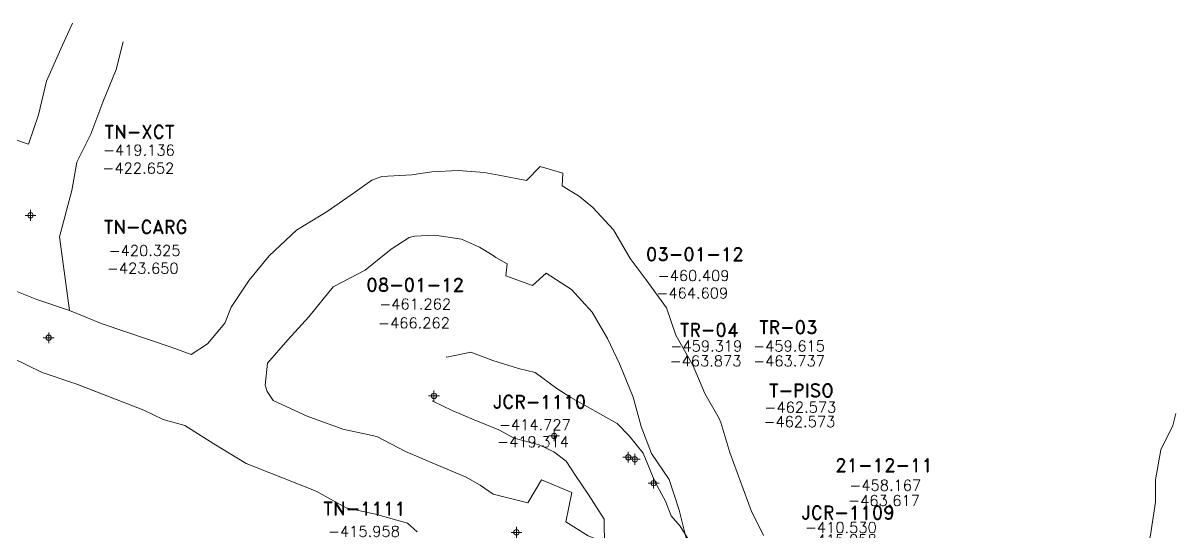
# Model space of a CAD drawing. Extents: x -47776 to 11079, y 0 to 10209.
# Drawn here: x 10709.2 to 10816.5, y 9894.7 to 9942.1 of the extents above; entities that cross this region are included whole.
import ezdxf
from ezdxf.enums import TextEntityAlignment as Align

# ---------------------------------------------------------------- set-up
doc = ezdxf.new("R2010")
doc.units = 0
doc.header["$MEASUREMENT"] = 0
doc.header["$PDMODE"] = 34
doc.header["$PDSIZE"] = 0.5
for name, color, linetype in [('MARGEN', 7, 'Continuous'), ('R-480-7804-NW-FIC', 240, 'Continuous'), ('R-480-7804-NW-SCR', 240, 'Continuous'), ('R-480-7855-NE-SCR', 7, 'Continuous'), ('R-480-7855-NE-SCR2', 7, 'Continuous')]:
    doc.layers.add(name, color=color, linetype=linetype)
doc.styles.add('ROMAND', font='ROMAND.SHX')
doc.styles.add('ROMANS', font='ROMANS.SHX', dxfattribs={"width": 2.5})

# ---------------------------------------------------------------- blocks, each defined once
blk = doc.blocks.new('F2')
at = {"lineweight": 0}
blk.add_point((0, 0), dxfattribs=at)
at = {"lineweight": 0, "style": 'ROMAND'}
for tag, height, p in [('NOMBRE', 1.25, (0.2, 6.62)), ('CIELO', 1, (0.14, 4.62)), ('PISO', 1, (0.14, 3.25))]:
    blk.add_attdef(tag, text='', height=height, dxfattribs=at).set_placement(p, align=Align.CENTER)
at = {"lineweight": 0, "style": 'ROMANS', "flags": 1}
for tag, p in [('MINA', (-0.07, -3.26)), ('LOCALIZACION', (-0.07, -4.93)), ('ESTRUCTURA', (-0.07, -6.62)), ('NIVEL', (-0.07, -8.29)), ('OBRA', (-0.07, -10.12)), ('FECHA', (-0.07, -11.79)), ('ATRAS', (-0.07, -13.48)), ('TOPOGRAFO', (2.67, -15.3))]:
    blk.add_attdef(tag, text='', height=1.25, dxfattribs=at).set_placement(p, align=Align.CENTER)

msp = doc.modelspace()

# ---------------------------------------------------------------- linework, layer by layer
at = {"layer": 'MARGEN', "linetype": 'Continuous', "lineweight": 0}
msp.add_polyline3d([(10758.57, 9902.17, -464.99), (10759.74, 9901.28, -464.21), (10760.6, 9899.95, -464.17), (10761.76, 9898.22, -463.85), (10763.25, 9895.88, -463.52), (10763.28, 9893.32, -463.2)], dxfattribs=at)
at = {"layer": 'R-480-7804-NW-SCR', "color": 240, "linetype": 'Continuous', "lineweight": 0}
for points in [[(10713.78, 9942.09, -416.21), (10712.67, 9939.69, -416.8), (10711.34, 9936.68, -417.15), (10710.59, 9933.55, -417.67), (10709.67, 9930.82, -418.22), (10709.67, 9930.82, -418.22), (10709.67, 9930.82, -418.22)], [(10713.78, 9942.09, -420.21), (10712.67, 9939.69, -420.7), (10711.34, 9936.68, -421.15), (10710.59, 9933.55, -421.67), (10709.67, 9930.82, -422.22), (10709.67, 9930.82, -422.22), (10709.67, 9930.82, -422.22)], [(10718.47, 9940.34, -416.21), (10717.83, 9937.76, -416.8), (10716.58, 9934.72, -417.15), (10715.46, 9931.73, -417.67), (10714.17, 9929.13, -418.22), (10713.72, 9926.49, -417.91), (10712.55, 9922.17, -419.34)], [(10718.47, 9940.34, -420.21), (10717.83, 9937.76, -420.7), (10716.58, 9934.72, -421.15), (10715.46, 9931.73, -421.67), (10714.17, 9929.13, -422.22), (10713.72, 9926.49, -422.11), (10712.55, 9922.17, -423.44)], [(10700.1, 9934.63, -415.64), (10705.04, 9932.96, -416.63), (10707.04, 9931.7, -416.84), (10709.67, 9930.82, -418.22), (10709.67, 9930.82, -418.22), (10709.67, 9930.82, -418.22)], [(10700.1, 9934.63, -420.94), (10705.04, 9932.96, -421.13), (10707.04, 9931.7, -421.44), (10709.67, 9930.82, -422.22), (10709.67, 9930.82, -422.22), (10709.67, 9930.82, -422.22)], [(10712.55, 9922.17, -419.34), (10712.55, 9922.17, -419.34), (10712.55, 9922.17, -419.34), (10712.55, 9922.17, -419.34), (10712.55, 9922.17, -419.34), (10713.5, 9915.32, -420.09)], [(10712.55, 9922.17, -423.44), (10712.55, 9922.17, -423.44), (10712.55, 9922.17, -423.44), (10712.55, 9922.17, -423.44), (10712.55, 9922.17, -423.44), (10713.5, 9915.32, -423.99)], [(10701.25, 9920.78, -420.46), (10704.9, 9919, -420.52), (10707.51, 9917.52, -420.42), (10710.46, 9916.33, -420.3), (10713.5, 9915.32, -420.09), (10716.54, 9914.08, -419.86), (10716.63, 9914.04, -419.85), (10722.95, 9911.91, -419.08)], [(10701.25, 9920.78, -425.06), (10704.9, 9919, -425.02), (10707.51, 9917.52, -424.62), (10710.46, 9916.33, -424.3), (10713.5, 9915.32, -423.99), (10716.54, 9914.08, -423.86), (10716.54, 9914.08, -423.86), (10722.95, 9911.91, -423.88)], [(10701.95, 9914.11, -420.46), (10701.95, 9914.11, -420.46), (10705.29, 9912.49, -420.42), (10708.08, 9910.93, -420.3), (10710.95, 9909.55, -420.09), (10714.08, 9908.5, -419.86), (10714.17, 9908.46, -419.85), (10720.42, 9906.03, -419.08)], [(10701.95, 9914.11, -425.06), (10701.95, 9914.11, -425.06), (10705.29, 9912.49, -424.62), (10708.08, 9910.93, -424.3), (10710.95, 9909.55, -423.99), (10714.08, 9908.5, -423.86), (10714.08, 9908.5, -423.86), (10720.42, 9906.03, -423.88)], [(10722.95, 9911.91, -419.08), (10724.81, 9911.22, -419.1)], [(10722.95, 9911.91, -423.88), (10724.81, 9911.22, -423.8)], [(10732.45, 9906.95, -418.06), (10735.6, 9905.49, -417.47), (10738.95, 9904.27, -416.86), (10742.1, 9903.57, -415.91), (10744.78, 9902.18, -416.29)], [(10732.45, 9906.95, -422.56), (10735.6, 9905.49, -422.27), (10738.95, 9904.27, -421.76), (10742.1, 9903.57, -421.21), (10744.78, 9902.18, -421.29)], [(10720.42, 9906.03, -419.08), (10722.2, 9905.16, -419.1), (10724.23, 9904.61, -418.7), (10726.94, 9902.9, -418.45), (10729.93, 9901.07, -418.06), (10733.15, 9899.8, -417.47), (10736.46, 9898.48, -416.86), (10739.26, 9896.95, -415.91), (10741.98, 9896.34, -416.29)], [(10720.42, 9906.03, -423.88), (10722.2, 9905.16, -423.8), (10724.23, 9904.61, -423.7), (10726.94, 9902.9, -423.15), (10729.93, 9901.07, -422.56), (10733.15, 9899.8, -422.27), (10736.46, 9898.48, -421.76), (10739.26, 9896.95, -421.21), (10741.98, 9896.34, -421.29)], [(10744.78, 9902.18, -416.29), (10747.7, 9900.95, -415.65), (10750.43, 9899.81, -414.94), (10751.45, 9899.2, -414.94), (10751.71, 9899.06, -414.89), (10752.94, 9898.23, -415.04), (10756.17, 9897.4, -414.78), (10757.42, 9899.54, -414.51), (10760.24, 9898.36, -414.45), (10759.69, 9895.64, -414.3)], [(10744.78, 9902.18, -421.29), (10747.7, 9900.95, -421.05), (10750.43, 9899.81, -420.34), (10751.45, 9899.2, -420.14), (10751.71, 9899.06, -420.09), (10752.94, 9898.23, -419.94), (10756.17, 9897.4, -419.38), (10757.42, 9899.54, -419.21), (10760.24, 9898.36, -419.15), (10759.69, 9895.64, -418.7)], [(10741.98, 9896.34, -416.29), (10744.97, 9895.5, -415.65), (10745.84, 9894.7, -416.42)], [(10741.98, 9896.34, -421.29), (10744.97, 9895.5, -421.05), (10745.84, 9894.7, -420.42)], [(10759.69, 9895.64, -414.3), (10759.69, 9895.64, -414.3), (10761.76, 9894.33, -413.19), (10765.15, 9892.99, -412.62), (10768.74, 9891.89, -412.04), (10772.32, 9891, -411.57), (10775.35, 9890.58, -411.63), (10778.06, 9889.42, -411.29), (10781.06, 9887.91, -410.17), (10782.99, 9886.43, -410.24)], [(10759.69, 9895.64, -418.7), (10759.69, 9895.64, -418.7), (10761.76, 9894.33, -418.29), (10765.15, 9892.99, -417.62), (10768.74, 9891.89, -416.84), (10772.32, 9891, -416.27), (10775.35, 9890.58, -415.83), (10778.06, 9889.42, -415.49), (10781.06, 9887.91, -414.97), (10782.99, 9886.43, -414.54)]]:
    msp.add_polyline3d(points, dxfattribs=at)
at = {"layer": 'R-480-7855-NE-SCR', "linetype": 'Continuous', "lineweight": 0}
for points in [[(10753.45, 9927.92, -419.12), (10753.45, 9927.92, -419.12), (10752.1, 9928.17, -419.33), (10749.68, 9928.35, -418.23), (10747.22, 9928.23, -419.07), (10745.35, 9927.94, -418.96), (10742.57, 9927.8, -418.54), (10742.57, 9927.8, -418.54)], [(10753.45, 9927.92, -424.72), (10753.45, 9927.92, -424.72), (10752.1, 9928.17, -424.93), (10749.68, 9928.35, -423.63), (10747.22, 9928.23, -424.27), (10745.35, 9927.94, -423.96), (10742.57, 9927.8, -423.84), (10742.57, 9927.8, -423.84)], [(10767.16, 9918.16, -426.31), (10765.67, 9920.15, -425.99), (10764.14, 9922.82, -425.49), (10762.21, 9924.92, -425.29), (10760.96, 9925.93, -424.7), (10760.71, 9926.1, -424.62), (10759.35, 9926.94, -424.63), (10759.43, 9928.12, -424.62), (10757.32, 9928.72, -424.64), (10756.04, 9927.44, -424.65), (10753.45, 9927.92, -424.72)], [(10767.16, 9918.16, -421.31), (10765.67, 9920.15, -421.29), (10764.14, 9922.82, -420.49), (10762.21, 9924.92, -420.39), (10760.96, 9925.93, -419.6), (10760.71, 9926.1, -419.62), (10759.35, 9926.94, -419.33), (10759.43, 9928.12, -419.32), (10757.32, 9928.72, -419.34), (10756.04, 9927.44, -419.25), (10753.45, 9927.92, -419.12)], [(10742.57, 9927.8, -418.54), (10741.63, 9927.47, -419.09), (10740.01, 9926.3, -418.43), (10737.48, 9924.53, -418.67), (10734.61, 9922.79, -418.39), (10732.07, 9920.42, -418.11), (10730.2, 9918.13, -418.37), (10728.53, 9915.62, -418.04), (10727.94, 9914.15, -418.84), (10726.34, 9912.22, -418.83), (10724.81, 9911.22, -419.1)], [(10742.57, 9927.8, -423.84), (10741.63, 9927.47, -423.99), (10740.01, 9926.3, -423.83), (10737.48, 9924.53, -423.47), (10734.61, 9922.79, -423.09), (10732.07, 9920.42, -422.81), (10730.2, 9918.13, -422.67), (10728.53, 9915.62, -422.54), (10727.94, 9914.15, -422.59), (10726.34, 9912.22, -422.58), (10724.81, 9911.22, -423.8)], [(10745.12, 9922.11, -419.09), (10745.12, 9922.11, -419.09), (10743.45, 9921.02, -418.43), (10741.02, 9919.08, -418.67), (10738.05, 9917.51, -418.39), (10735.78, 9914.72, -418.11), (10733.8, 9912.6, -418.37), (10731.91, 9910.42, -418.04), (10731.7, 9908.37, -418.84), (10731.89, 9907.79, -418.83), (10732.45, 9906.95, -418.06)], [(10745.12, 9922.11, -423.99), (10745.12, 9922.11, -423.99), (10743.45, 9921.02, -423.83), (10741.02, 9919.08, -423.47), (10738.05, 9917.51, -423.09), (10735.78, 9914.72, -422.81), (10733.8, 9912.6, -422.67), (10731.91, 9910.42, -422.54), (10731.7, 9908.37, -422.59), (10731.89, 9907.79, -422.58), (10732.45, 9906.95, -422.56)], [(10751.66, 9921.23, -419.25), (10751.66, 9921.23, -419.25), (10751.66, 9921.23, -419.25), (10749.99, 9921.96, -418.23), (10747.51, 9922.34, -419.07), (10745.62, 9922.25, -418.96), (10745.12, 9922.11, -419.09), (10745.12, 9922.11, -419.09)], [(10751.66, 9921.23, -424.65), (10751.66, 9921.23, -424.65), (10751.66, 9921.23, -424.65), (10749.99, 9921.96, -423.63), (10747.51, 9922.34, -424.27), (10745.62, 9922.25, -423.96), (10745.12, 9922.11, -423.99), (10745.12, 9922.11, -423.99)], [(10762.16, 9915.17, -425.99), (10760.22, 9917.27, -425.49), (10757.88, 9918.8, -425.29), (10756.59, 9917.65, -424.7), (10754.11, 9918.55, -424.62), (10754.22, 9919.67, -424.63), (10753.19, 9920.27, -424.62), (10752.94, 9920.45, -424.64), (10751.66, 9921.23, -424.65), (10751.66, 9921.23, -424.65)], [(10762.16, 9915.17, -421.29), (10760.22, 9917.27, -420.49), (10757.88, 9918.8, -420.39), (10756.59, 9917.65, -419.6), (10754.11, 9918.55, -419.62), (10754.22, 9919.67, -419.33), (10753.19, 9920.27, -419.32), (10752.94, 9920.45, -419.34), (10751.66, 9921.23, -419.25), (10751.66, 9921.23, -419.25)], [(10774.14, 9904.9, -422.02), (10773.97, 9905.27, -421.82), (10772.65, 9907.6, -421.87), (10771.55, 9910.16, -422.01), (10769.95, 9913.01, -421.18), (10769.07, 9915.57, -421.13), (10767.16, 9918.16, -421.31)], [(10774.14, 9904.9, -427.62), (10773.97, 9905.27, -427.82), (10772.65, 9907.6, -427.47), (10771.55, 9910.16, -427.11), (10769.95, 9913.01, -426.58), (10769.07, 9915.57, -426.33), (10767.16, 9918.16, -426.31)], [(10767.66, 9902, -422.02), (10767.66, 9902, -422.02), (10766.71, 9904.51, -421.87), (10765.96, 9907.25, -422.01), (10764.71, 9910.29, -421.18), (10763.57, 9912.71, -421.13), (10762.16, 9915.17, -421.29)], [(10767.66, 9902, -427.62), (10767.66, 9902, -427.62), (10766.71, 9904.51, -427.47), (10765.96, 9907.25, -427.11), (10764.71, 9910.29, -426.58), (10763.57, 9912.71, -426.33), (10762.16, 9915.17, -425.99)], [(10816.49, 9905.72, -450.43), (10816.19, 9904.62, -450.57), (10815.1, 9902.34, -450.46), (10814.6, 9899.56, -450.11), (10814.6, 9897.48, -450.57), (10814.1, 9894.21, -450.89), (10812.21, 9890.73, -451.13)], [(10816.49, 9905.72, -454.73), (10816.19, 9904.62, -454.87), (10815.1, 9902.34, -454.46), (10814.6, 9899.56, -454.41), (10814.6, 9897.48, -454.87), (10814.1, 9894.21, -455.19), (10812.21, 9890.73, -455.33)], [(10778.1, 9894.36, -424.41), (10776.95, 9896.69, -423.44), (10775.99, 9899.31, -423.11), (10774.96, 9902.11, -422.66), (10774.14, 9904.9, -422.02)], [(10778.1, 9894.36, -430.01), (10776.95, 9896.69, -429.34), (10775.99, 9899.31, -428.81), (10774.96, 9902.11, -428.06), (10774.14, 9904.9, -427.62)], [(10771.57, 9891.57, -424.42), (10770.93, 9893.99, -423.44), (10770.25, 9896.73, -423.11), (10769.3, 9899.57, -422.66), (10767.66, 9902, -422.02)], [(10771.57, 9891.57, -430.01), (10770.93, 9893.99, -429.34), (10770.25, 9896.73, -428.81), (10769.3, 9899.57, -428.06), (10767.66, 9902, -427.62)]]:
    msp.add_polyline3d(points, dxfattribs=at)
at = {"layer": 'R-480-7855-NE-SCR2', "linetype": 'Continuous', "lineweight": 0}
for points in [[(10748.57, 9911, -461.86), (10748.61, 9910.98, -461.86), (10750.84, 9911.43, -461.68), (10752.9, 9910.67, -461.29), (10755.28, 9909.92, -461.27), (10756.83, 9909.54, -461.03), (10758.86, 9908.06, -460.62), (10760.17, 9907.22, -460.49)], [(10748.57, 9911, -466.86), (10748.61, 9910.98, -466.86), (10750.84, 9911.43, -466.68), (10752.9, 9910.67, -466.29), (10755.28, 9909.92, -465.87), (10756.83, 9909.54, -465.73), (10758.86, 9908.06, -465.32), (10760.17, 9907.22, -464.99)], [(10747.27, 9906.9, -461.86), (10747.31, 9906.88, -461.86), (10749.12, 9906, -461.68), (10751.15, 9905.14, -461.29), (10753.47, 9904.2, -461.27), (10754.9, 9903.44, -461.03), (10757.21, 9902.81, -460.62), (10758.57, 9902.17, -460.49)], [(10747.27, 9906.9, -466.86), (10747.31, 9906.88, -466.86), (10749.12, 9906, -466.68), (10751.15, 9905.14, -466.29), (10753.47, 9904.2, -465.87), (10754.9, 9903.44, -465.73), (10757.21, 9902.81, -465.32), (10758.57, 9902.17, -464.99)], [(10760.17, 9907.22, -460.49), (10764.47, 9904.8, -459.81), (10765.58, 9903.65, -459.57), (10766.89, 9902.04, -459.05), (10767.98, 9899.4, -458.82), (10768.98, 9897.56, -458.7), (10769.49, 9896.21, -458.38), (10770.33, 9895.24, -458.18)], [(10760.17, 9907.22, -464.99), (10764.47, 9904.8, -464.21), (10765.58, 9903.65, -464.17), (10766.89, 9902.04, -463.85), (10767.98, 9899.4, -463.52), (10768.98, 9897.56, -463.2), (10769.49, 9896.21, -462.88), (10770.33, 9895.24, -462.58)], [(10758.57, 9902.17, -460.49), (10759.74, 9901.28, -459.81), (10760.6, 9899.95, -459.57), (10761.76, 9898.22, -459.05), (10763.25, 9895.88, -458.82), (10763.28, 9893.32, -458.7)], [(10770.33, 9895.24, -458.18), (10772.21, 9892.23, -456.71), (10774.34, 9891.09, -456.71), (10775.01, 9890.27, -456.7), (10776.86, 9889.28, -456.54), (10777.8, 9888.39, -456.52)], [(10770.33, 9895.24, -462.58), (10772.21, 9892.23, -461.71), (10774.34, 9891.09, -461.41), (10775.01, 9890.27, -461.3), (10776.86, 9889.28, -461.14), (10777.8, 9888.39, -461.12)]]:
    msp.add_polyline3d(points, dxfattribs=at)

# ---------------------------------------------------------------- block references
at = {"color": 4, "linetype": 'Continuous', "lineweight": 0}
ref = msp.add_blockref('F2', (10758.61, 9903.64, -460.41), dxfattribs=at)
ref.add_attrib('NOMBRE', '03-01-12', dxfattribs={"lineweight": 0, "height": 1.25, "style": 'ROMAND'}).set_placement((10771.7, 9919.94, -460.41), align=Align.CENTER)
ref.add_attrib('CIELO', '-460.409', dxfattribs={"lineweight": 0, "height": 1, "style": 'ROMAND'}).set_placement((10771.59, 9918.07, -460.41), align=Align.CENTER)
ref.add_attrib('PISO', '-464.609', dxfattribs={"lineweight": 0, "height": 1, "style": 'ROMAND'}).set_placement((10771.47, 9916.44, -460.41), align=Align.CENTER)
ref = msp.add_blockref('F2', (10747.42, 9907.37, -461.26), dxfattribs=at)
ref.add_attrib('NOMBRE', '08-01-12', dxfattribs={"lineweight": 0, "height": 1.25, "style": 'ROMAND'}).set_placement((10745.67, 9917.09, -461.26), align=Align.CENTER)
ref.add_attrib('CIELO', '-461.262', dxfattribs={"lineweight": 0, "height": 1, "style": 'ROMAND'}).set_placement((10745.67, 9915.42, -461.26), align=Align.CENTER)
ref.add_attrib('PISO', '-466.262', dxfattribs={"lineweight": 0, "height": 1, "style": 'ROMAND'}).set_placement((10745.56, 9913.66, -461.26), align=Align.CENTER)
ref = msp.add_blockref('F2', (10765.51, 9901.65, -459.32), dxfattribs=at)
ref.add_attrib('NOMBRE', 'TR-04', dxfattribs={"lineweight": 0, "height": 1.25, "style": 'ROMAND'}).set_placement((10773.02, 9912.9, -459.32), align=Align.CENTER)
ref.add_attrib('CIELO', '-459.319', dxfattribs={"lineweight": 0, "height": 1, "style": 'ROMAND'}).set_placement((10772.78, 9911.51, -459.32), align=Align.CENTER)
ref.add_attrib('PISO', '-463.873', dxfattribs={"lineweight": 0, "height": 1, "style": 'ROMAND'}).set_placement((10772.7, 9910.12, -459.32), align=Align.CENTER)
ref = msp.add_blockref('F2', (10766.12, 9901.46, -459.62), dxfattribs=at)
ref.add_attrib('NOMBRE', 'TR-03', dxfattribs={"lineweight": 0, "height": 1.25, "style": 'ROMAND'}).set_placement((10780.4, 9913.14, -459.62), align=Align.CENTER)
ref.add_attrib('CIELO', '-459.615', dxfattribs={"lineweight": 0, "height": 1, "style": 'ROMAND'}).set_placement((10780.48, 9911.51, -459.62), align=Align.CENTER)
ref.add_attrib('PISO', '-463.737', dxfattribs={"lineweight": 0, "height": 1, "style": 'ROMAND'}).set_placement((10780.48, 9910.12, -459.62), align=Align.CENTER)
ref = msp.add_blockref('F2', (10767.87, 9899.24, -462.57), dxfattribs=at)
ref.add_attrib('NOMBRE', 'T-PISO', dxfattribs={"lineweight": 0, "height": 1.25, "style": 'ROMAND'}).set_placement((10781.62, 9907.25, -462.57), align=Align.CENTER)
ref.add_attrib('CIELO', '-462.573', dxfattribs={"lineweight": 0, "height": 1, "style": 'ROMAND'}).set_placement((10781.53, 9905.81, -462.57), align=Align.CENTER)
ref.add_attrib('PISO', '-462.573', dxfattribs={"lineweight": 0, "height": 1, "style": 'ROMAND'}).set_placement((10781.44, 9904.47, -462.57), align=Align.CENTER)
ref = msp.add_blockref('F2', (10759.99, 9889.8, -458.17), dxfattribs=at)
ref.add_attrib('NOMBRE', '21-12-11', dxfattribs={"lineweight": 0, "height": 1.25, "style": 'ROMAND'}).set_placement((10789.32, 9900.29, -458.17), align=Align.CENTER)
ref.add_attrib('CIELO', '-458.167', dxfattribs={"lineweight": 0, "height": 1, "style": 'ROMAND'}).set_placement((10789.43, 9898.54, -458.17), align=Align.CENTER)
ref.add_attrib('PISO', '-463.617', dxfattribs={"lineweight": 0, "height": 1, "style": 'ROMAND'}).set_placement((10789.32, 9897.12, -458.17), align=Align.CENTER)
at = {"layer": 'R-480-7804-NW-FIC', "color": 2, "linetype": 'Continuous', "lineweight": 0}
ref = msp.add_blockref('F2', (10709.86, 9924.18, -419.14), dxfattribs=at)
ref.add_attrib('NOMBRE', 'TN-XCT', dxfattribs={"layer": '0', "lineweight": 0, "height": 1.25, "style": 'ROMAND'}).set_placement((10720, 9931.33, -419.14), align=Align.CENTER)
ref.add_attrib('CIELO', '-419.136', dxfattribs={"layer": '0', "lineweight": 0, "height": 1, "style": 'ROMAND'}).set_placement((10719.95, 9929.75, -419.14), align=Align.CENTER)
ref.add_attrib('PISO', '-422.652', dxfattribs={"layer": '0', "lineweight": 0, "height": 1, "style": 'ROMAND'}).set_placement((10719.9, 9928.07, -419.14), align=Align.CENTER)
ref = msp.add_blockref('F2', (10711.55, 9912.78, -420.32), dxfattribs=at)
ref.add_attrib('NOMBRE', 'TN-CARG', dxfattribs={"layer": '0', "lineweight": 0, "height": 1.25, "style": 'ROMAND'}).set_placement((10720.57, 9922.48, -420.32), align=Align.CENTER)
ref.add_attrib('CIELO', '-420.325', dxfattribs={"layer": '0', "lineweight": 0, "height": 1, "style": 'ROMAND'}).set_placement((10720.48, 9920.4, -420.32), align=Align.CENTER)
ref.add_attrib('PISO', '-423.650', dxfattribs={"layer": '0', "lineweight": 0, "height": 1, "style": 'ROMAND'}).set_placement((10720.31, 9918.75, -420.32), align=Align.CENTER)
ref = msp.add_blockref('F2', (10755.1, 9894.66, -414.73), dxfattribs=at)
ref.add_attrib('NOMBRE', 'JCR-1110', dxfattribs={"layer": '0', "lineweight": 0, "height": 1.25, "style": 'ROMAND'}).set_placement((10757.23, 9906.19, -414.73), align=Align.CENTER)
ref.add_attrib('CIELO', '-414.727', dxfattribs={"layer": '0', "lineweight": 0, "height": 1, "style": 'ROMAND'}).set_placement((10756.81, 9904.18, -414.73), align=Align.CENTER)
ref.add_attrib('PISO', '-419.314', dxfattribs={"layer": '0', "lineweight": 0, "height": 1, "style": 'ROMAND'}).set_placement((10756.64, 9902.59, -414.73), align=Align.CENTER)
msp.add_blockref('F2', (10740.76, 9889.63, -415.96), dxfattribs=at).add_auto_attribs({'NOMBRE': 'TN-1111', 'CIELO': '-415.958', 'PISO': '-419.943'})
ref = msp.add_blockref('F2', (10778.84, 9883.95, -410.53), dxfattribs=at)
ref.add_attrib('NOMBRE', 'JCR-1109', dxfattribs={"layer": '0', "lineweight": 0, "height": 1.25, "style": 'ROMAND'}).set_placement((10785.95, 9895.87, -410.53), align=Align.CENTER)
ref.add_attrib('CIELO', '-410.530', dxfattribs={"layer": '0', "lineweight": 0, "height": 1, "style": 'ROMAND'}).set_placement((10785.3, 9894.61, -410.53), align=Align.CENTER)
ref.add_attrib('PISO', '-415.058', dxfattribs={"layer": '0', "lineweight": 0, "height": 1, "style": 'ROMAND'}).set_placement((10785.3, 9893.47, -410.53), align=Align.CENTER)

doc.saveas('drawing.dxf')
